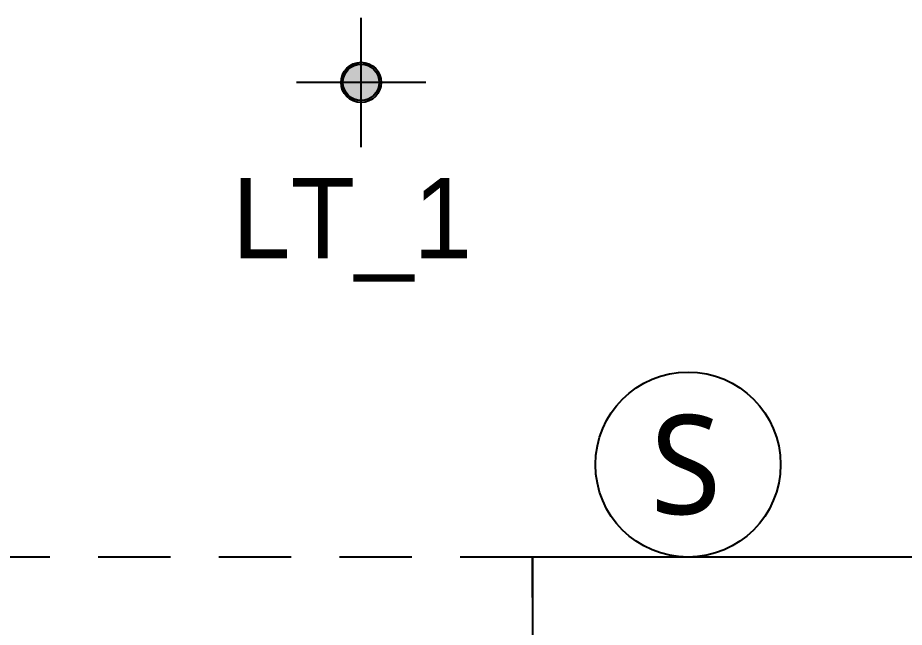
# Model space of a CAD drawing. Header units: millimetres. Extents: x 332171 to 384371, y 54317 to 89920.
# Drawn here: x 371424 to 372525, y 65602 to 66359 of the extents above; entities that cross this region are included whole.
import ezdxf

# ---------------------------------------------------------------- set-up
doc = ezdxf.new("R2010")
doc.units = ezdxf.units.MM
doc.header["$LTSCALE"] = 60
doc.linetypes.add('HID', pattern=[2.5, 1.5, -1])
for name, color, linetype in [('07-DIM WAL', 5, 'Continuous'), ('2CONTINUOUS', 2, 'Continuous'), ('3.기호.계단선', 30, 'Continuous'), ('RC-LIGHT', 7, 'Continuous'), ('설비', 140, 'Continuous')]:
    doc.layers.add(name, color=color, linetype=linetype)
doc.styles.add('YOURNAME', font='HY울릉도M.TTF')
doc.styles.add('코레일둥고', font='Korail_Round_Gothic_Medium.ttf')
doc.dimstyles.new('40', dxfattribs={"dimscale": 40, "dimtxt": 1.8, "dimasz": 0.9, "dimexe": 0.5, "dimexo": 1, "dimgap": 0.7, "dimtad": 1, "dimdec": 0, "dimzin": 0, "dimdsep": 46, "dimtxsty": 'YOURNAME', "dimblk": 'NONE', "dimcen": 0, "dimclrd": 1, "dimclre": 1, "dimclrt": 7, "dimadec": 0, "dimazin": 0, "dimtfac": 1, "dimtdec": 0, "dimtix": 1, "dimtmove": 2, "dimatfit": 3, "dimldrblk": 'NONE', "dimfxl": 1, "dimtolj": 1, "dimtzin": 0, "dimarcsym": 0})

# ---------------------------------------------------------------- blocks, each defined once
blk = doc.blocks.new('floorplan')
at = {"layer": '2CONTINUOUS'}
for p, q in [((384680.9, 98100.4), (378805.9, 98100.4)), ((378805.9, 98100.4), (378805.9, 97065.4))]:
    blk.add_line(p, q, dxfattribs=at)
blk = doc.blocks.new('CJSWJD')
blk.add_blockref('floorplan', (-6742.6, -32411.6))
blk = doc.blocks.new('*D102')
at = {"layer": '07-DIM WAL', "color": 1, "lineweight": -2}
for p, q in [((372063.4, 65688.7), (372063.4, 65338.7)), ((372103.4, 65688.7), (372083.4, 65688.7)), ((372103.4, 65338.7), (372083.4, 65338.7))]:
    blk.add_line(p, q, dxfattribs=at)
at = {"layer": 'Defpoints', "color": 0}
for p in [(372063.4, 65688.7), (372063.4, 65338.7), (372063.4, 65338.7)]:
    blk.add_point(p, dxfattribs=at)
at = {"layer": '07-DIM WAL', "color": 7, "insert": (371997.9, 65513.7), "char_height": 72, "attachment_point": 5, "rotation": 90, "style": 'YOURNAME'}
blk.add_mtext('\\A1;350', dxfattribs=at)
blk = doc.blocks.new('_None')
blk = doc.blocks.new('SW')
at = {"layer": '설비', "color": 140}
blk.add_circle((11533254.1, -14277699.4), 184, dxfattribs=at)
at = {"layer": '설비', "color": 140, "insert": (11533320, -14277600.8), "char_height": 197.143, "width": 314.327, "attachment_point": 3, "style": '코레일둥고'}
blk.add_mtext('{\\fMalgun Gothic|b0|i0|c129|p50;S}', dxfattribs=at)
blk = doc.blocks.new('1')
at = {"linetype": 'Continuous'}
h = blk.add_hatch(color=4, dxfattribs=at)
h.dxf.hatch_style = 1
edge = h.paths.add_edge_path()
edge.add_arc((11539653.5, -14273503.8), 37.5, 0, 360)
at = {"color": 1, "linetype": 'Continuous'}
for p, q in [((11539653.5, -14273637.1), (11539653.5, -14273370.5)), ((11539520.2, -14273503.8), (11539786.8, -14273503.8))]:
    blk.add_line(p, q, dxfattribs=at)
at = {"color": 4, "linetype": 'Continuous'}
for radius in [41.5, 37.5]:
    blk.add_circle((11539653.5, -14273503.8), radius, dxfattribs=at)

msp = doc.modelspace()

# ---------------------------------------------------------------- linework, layer by layer
at = {"layer": '3.기호.계단선', "linetype": 'HID'}
msp.add_lwpolyline([(372063.4, 65688.7), (370370.4, 65688.7), (370370.4, 65338.7), (372063.4, 65338.7), (372063.4, 65688.7)], dxfattribs=at)

# ---------------------------------------------------------------- block references
msp.add_blockref('CJSWJD', (0, 0))
at = {"layer": 'RC-LIGHT', "xscale": 0.6024096385271789, "yscale": 0.6024096385271789, "zscale": 0.6024096385271789, "rotation": 90.00000000000001}
msp.add_blockref('1', (-8226645.9, -6885319.8), dxfattribs=at)
at = {"layer": '설비', "color": 140, "xscale": 0.625, "yscale": 0.625, "zscale": 0.625}
msp.add_blockref('SW', (-6836027.2, 8989365.9), dxfattribs=at)

# ---------------------------------------------------------------- texts
at = {"layer": '3.기호.계단선', "style": '코레일둥고'}
msp.add_text('LT_1', height=100, dxfattribs=at).set_placement((371690, 66060))

# ---------------------------------------------------------------- dimensions: what is measured, and where the dimension line sits
at = {"layer": '07-DIM WAL'}
dim = msp.add_linear_dim(base=(372063.4, 65338.7), p1=(372063.4, 65688.7), p2=(372063.4, 65338.7), angle=90, dimstyle='40', dxfattribs=at)
dim.commit()
dim.dimension.update_dxf_attribs({"geometry": '*D102', "text_midpoint": (371997.9, 65513.7)})

doc.saveas('drawing.dxf')
